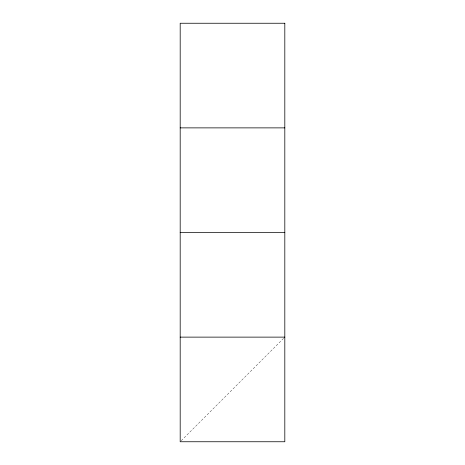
<?xml version="1.0" encoding="UTF-8"?>
<svg xmlns="http://www.w3.org/2000/svg" width="465" height="465" viewBox="0 0 465 465"><rect width="100%" height="100%" fill="white"/><g stroke="black" fill="none" stroke-linecap="round" stroke-linejoin="round"><path stroke-width="0.35" stroke-dasharray="2.33 1.74" d="M181.21 440.727L283.79 338.148"/><path stroke-width="0.7" d="M180.188 127.875L284.812 127.875M180.188 232.5L284.812 232.5M180.188 337.125L284.812 337.125M284.812 23.25L180.188 23.25L180.188 441.75L284.812 441.75L284.812 23.25"/></g></svg>
